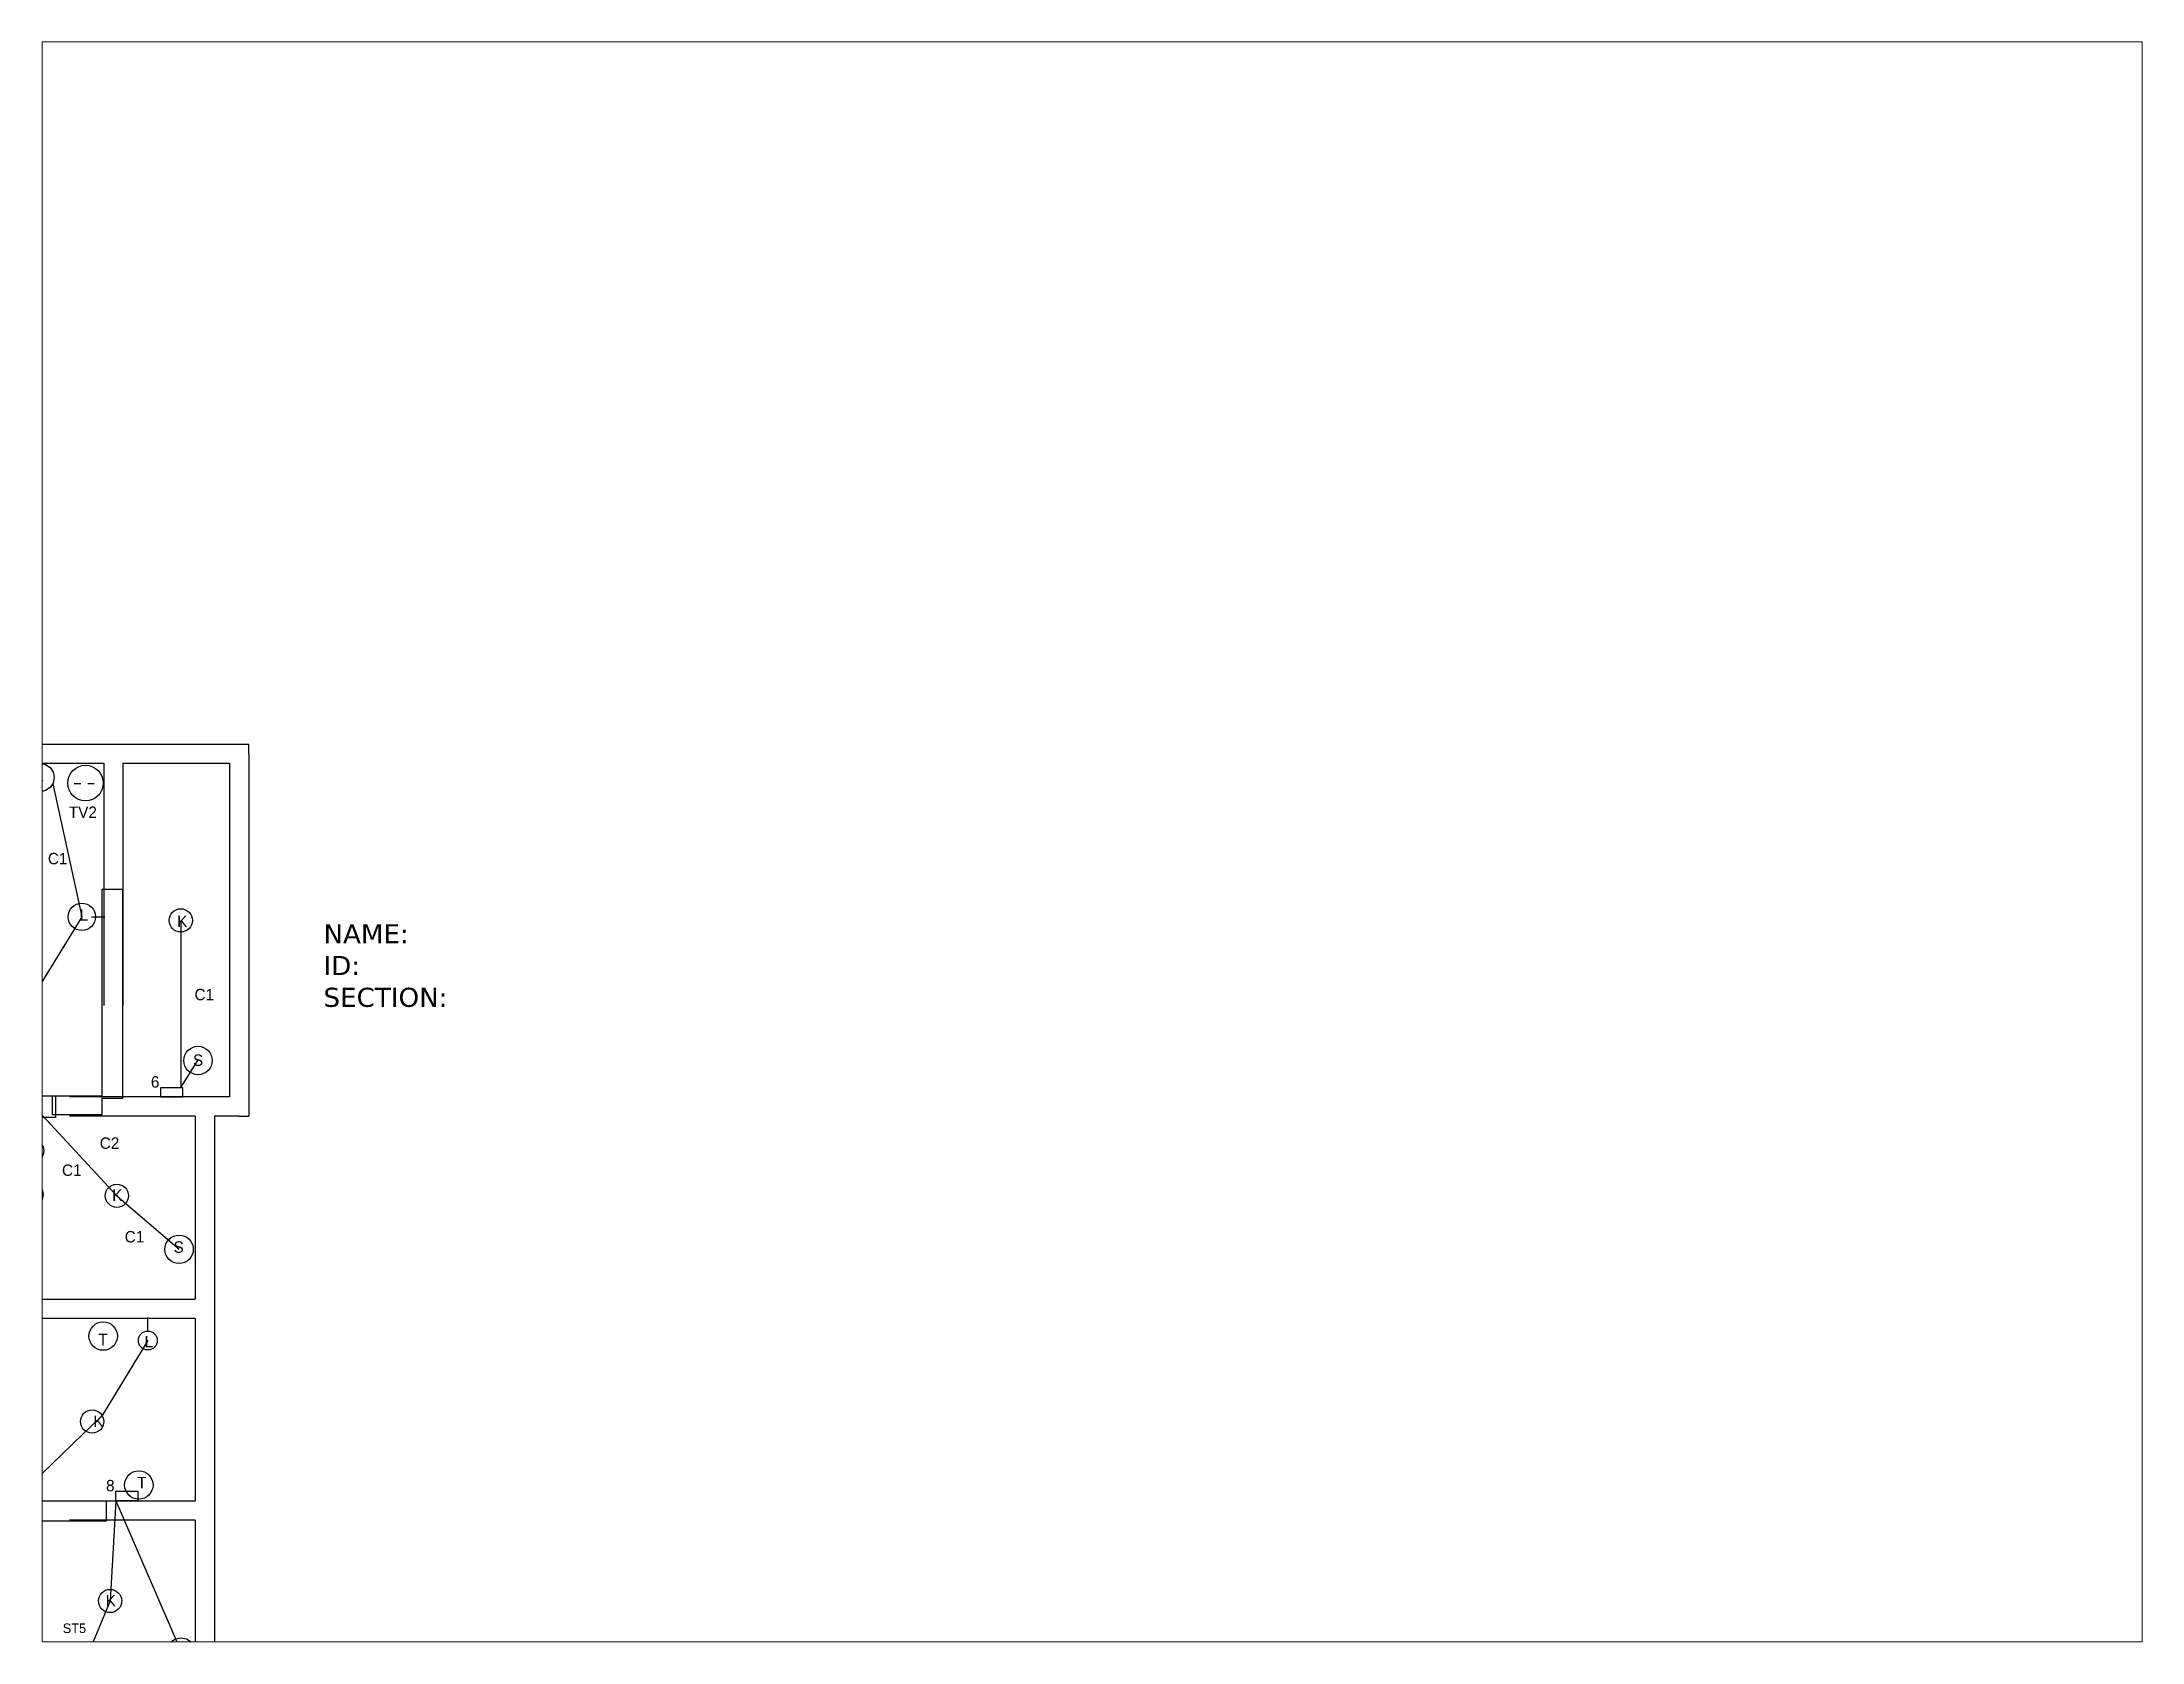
# Paper-space layout 'Layout1' of a CAD drawing. Header units: inches. Extents: x 1.05 to 9.45, y 0.8 to 7.2.
# The model-space entities are those that its viewports show. They can reach past a viewport. Long polylines and large blocks are cut down to what shows.
import ezdxf

# ---------------------------------------------------------------- set-up
doc = ezdxf.new("R2010")
doc.units = ezdxf.units.IN
doc.header["$MEASUREMENT"] = 0
doc.linetypes.add('ACAD_ISO02W100', pattern=[15, 12, -3])
doc.layers.add('DL', color=254, linetype='ACAD_ISO02W100')

msp = doc.modelspace()

# ---------------------------------------------------------------- linework, layer by layer
for p, q in [((-577, 573.8), (-447, 573.8)), ((-447, 573.8), (-381, 573.8)), ((-381, 573.8), (-376, 573.8)), ((-376, 568.8), (-376, 573.8)), ((-572, 563.8), (-452, 563.8)), ((-452, 563.8), (-452, 436.8)), ((-442, 563.8), (-442, 436.8)), ((-442, 563.8), (-386, 563.8)), ((-386, 563.8), (-386, 388.8)), ((-376, 568.8), (-376, 383.8)), ((-467.5, 553.1), (-464, 553.1)), ((-460.4, 553.1), (-457.1, 553.1)), ((-458.5, 483.3), (-451.5, 483.3)), ((-399, 388.8), (-470, 388.8)), ((-404, 378.8), (-470, 378.8)), ((-404, 378.8), (-404, 282.8)), ((-394, 378.8), (-394, 277.8)), ((-381, 378.8), (-376, 378.8)), ((-376, 383.8), (-376, 378.8)), ((-500, 282.8), (-404, 282.8)), ((-394, 277.8), (-394, 171.8)), ((-505, 272.8), (-404, 272.8)), ((-428.9, 266.1), (-428.9, 273.1)), ((-404, 272.8), (-404, 176.8)), ((-404, 176.8), (-470, 176.8)), ((-404, 166.8), (-470, 166.8)), ((-404, 166.8), (-404, 70.8)), ((-394, 171.8), (-394, 65.8))]:
    msp.add_line(p, q)
at = {"linetype": 'ACAD_ISO02W100'}
for p, q in [((-386, 388.8), (-399, 388.8)), ((-381, 378.8), (-394, 378.8))]:
    msp.add_line(p, q, dxfattribs=at)
for points in [[(-452.8, 497.8), (-442.2, 497.8), (-442.2, 388), (-452.8, 388)], [(-478.8, 389.4), (-453, 389.4), (-453, 379.4), (-478.8, 379.4)], [(-422.1, 393.7), (-410.7, 393.7), (-410.7, 388.7), (-422.1, 388.7)], [(-497.1, 177), (-450.8, 177), (-450.8, 166.3), (-497.1, 166.3)], [(-445.7, 182), (-434.2, 182), (-434.2, 177), (-445.7, 177)]]:
    msp.add_lwpolyline(points, close=True)
msp.add_lwpolyline([(-510, 378), (-510.3, 378), (-510.3, 389.4), (-477.3, 389.4), (-477.3, 378), (-500, 378)])
for centre, radius in [((-485.4, 556.3), 7.46), ((-461.6, 553.4), 9.32), ((-463.5, 483.3), 7.18), ((-411.6, 481.4), 6.09), ((-402.6, 407.9), 7.46), ((-488.4, 360.5), 4.97), ((-491.3, 337.6), 7.46), ((-445.1, 337), 6.09), ((-412.5, 308.9), 7.46), ((-452.3, 263.4), 7.46), ((-428.9, 261.1), 4.97), ((-458.1, 218.6), 6.09), ((-433.6, 185.3), 7.46), ((-448.7, 124.5), 6.09), ((-411.5, 97.8), 7.46)]:
    msp.add_circle(centre, radius)
at = {"layer": 'DL'}
for p, q in [((-478.7, 553), (-463.5, 483.3)), ((-463.5, 483.3), (-518.2, 394.4)), ((-411.6, 481.4), (-411.6, 393.7)), ((-411.6, 393.7), (-402.6, 407.9)), ((-493.9, 389.4), (-445.1, 337)), ((-445.1, 337), (-412.5, 308.9)), ((-428.9, 261.1), (-452.8, 221.7)), ((-452.8, 221.7), (-510.6, 166.2)), ((-445.7, 177), (-448.7, 124.5)), ((-445.7, 177), (-411.5, 97.8)), ((-448.7, 124.5), (-466.9, 80.7))]:
    msp.add_line(p, q, dxfattribs=at)

# ---------------------------------------------------------------- texts
at = {"attachment_point": 1}
for s, insert, char_height, width in [('S', (-488.9, 559), 6, 16.038), ('TV2', (-470.3, 541.1), 6, 20.716), ('L', (-464.7, 487.2), 6, 14.033), ('K', (-413.5, 483.9), 6, 19.379), ('S', (-405.2, 411.1), 6, 22.052), ('L', (-490.3, 365.2), 6, 27.838), ('T', (-494.5, 339.4), 6, 35.792), ('K', (-447.6, 340.3), 6, 15.907), ('S', (-415.4, 313.1), 6, 23.293), ('T', (-454.9, 264.6), 6, 30.11), ('L', (-430.6, 263.5), 6, 27.27), ('K', (-457.4, 221.7), 6, 15.638), ('T', (-434.5, 189.6), 6, 26.898), ('ST5', (-473.5, 112.7), 5, 15.306), ('S', (-413.9, 101.1), 5, 9.566)]:
    msp.add_mtext(s, dxfattribs=dict(at, insert=insert, char_height=char_height, width=width))
for s, width, insert, char_height in [('{\\fVerdana|b0|i0|c0|p34;NAME: \\PID: \\PSECTION: }', 513.009, (-336.8, 479.4), 10), ('5', 5.963, (-493.1, 401.8), 6), ('6', 5.18, (-427.3, 399.7), 6), ('8', 5.18, (-450.8, 188), 6)]:
    msp.add_mtext_dynamic_manual_height_columns(s, width=width, gutter_width=1, heights=[0], dxfattribs=dict(at, insert=insert, char_height=char_height))
at = {"insert": (-451, 127.7), "char_height": 6, "attachment_point": 1}
msp.add_mtext('K', dxfattribs=at)
at = {"layer": 'DL', "char_height": 6, "attachment_point": 1}
for s, insert in [('C1', (-481.3, 516.8)), ('C2', (-498.8, 454.9)), ('C1', (-404.4, 445.5)), ('C2', (-454.1, 367.6)), ('C1', (-473.9, 353.4)), ('C1', (-441, 318.5))]:
    msp.add_mtext_dynamic_manual_height_columns(s, width=11.852, gutter_width=1, heights=[0], dxfattribs=dict(at, insert=insert))

psp = doc.layouts.get("Layout1")

# ---------------------------------------------------------------- viewports
at = {"layer": '0'}
psp.add_viewport(center=(5.25, 4), size=(8.4, 6.4), view_center_point=(66.2179, 522.4992), view_height=839.015922, dxfattribs=at)

doc.saveas('drawing.dxf')
